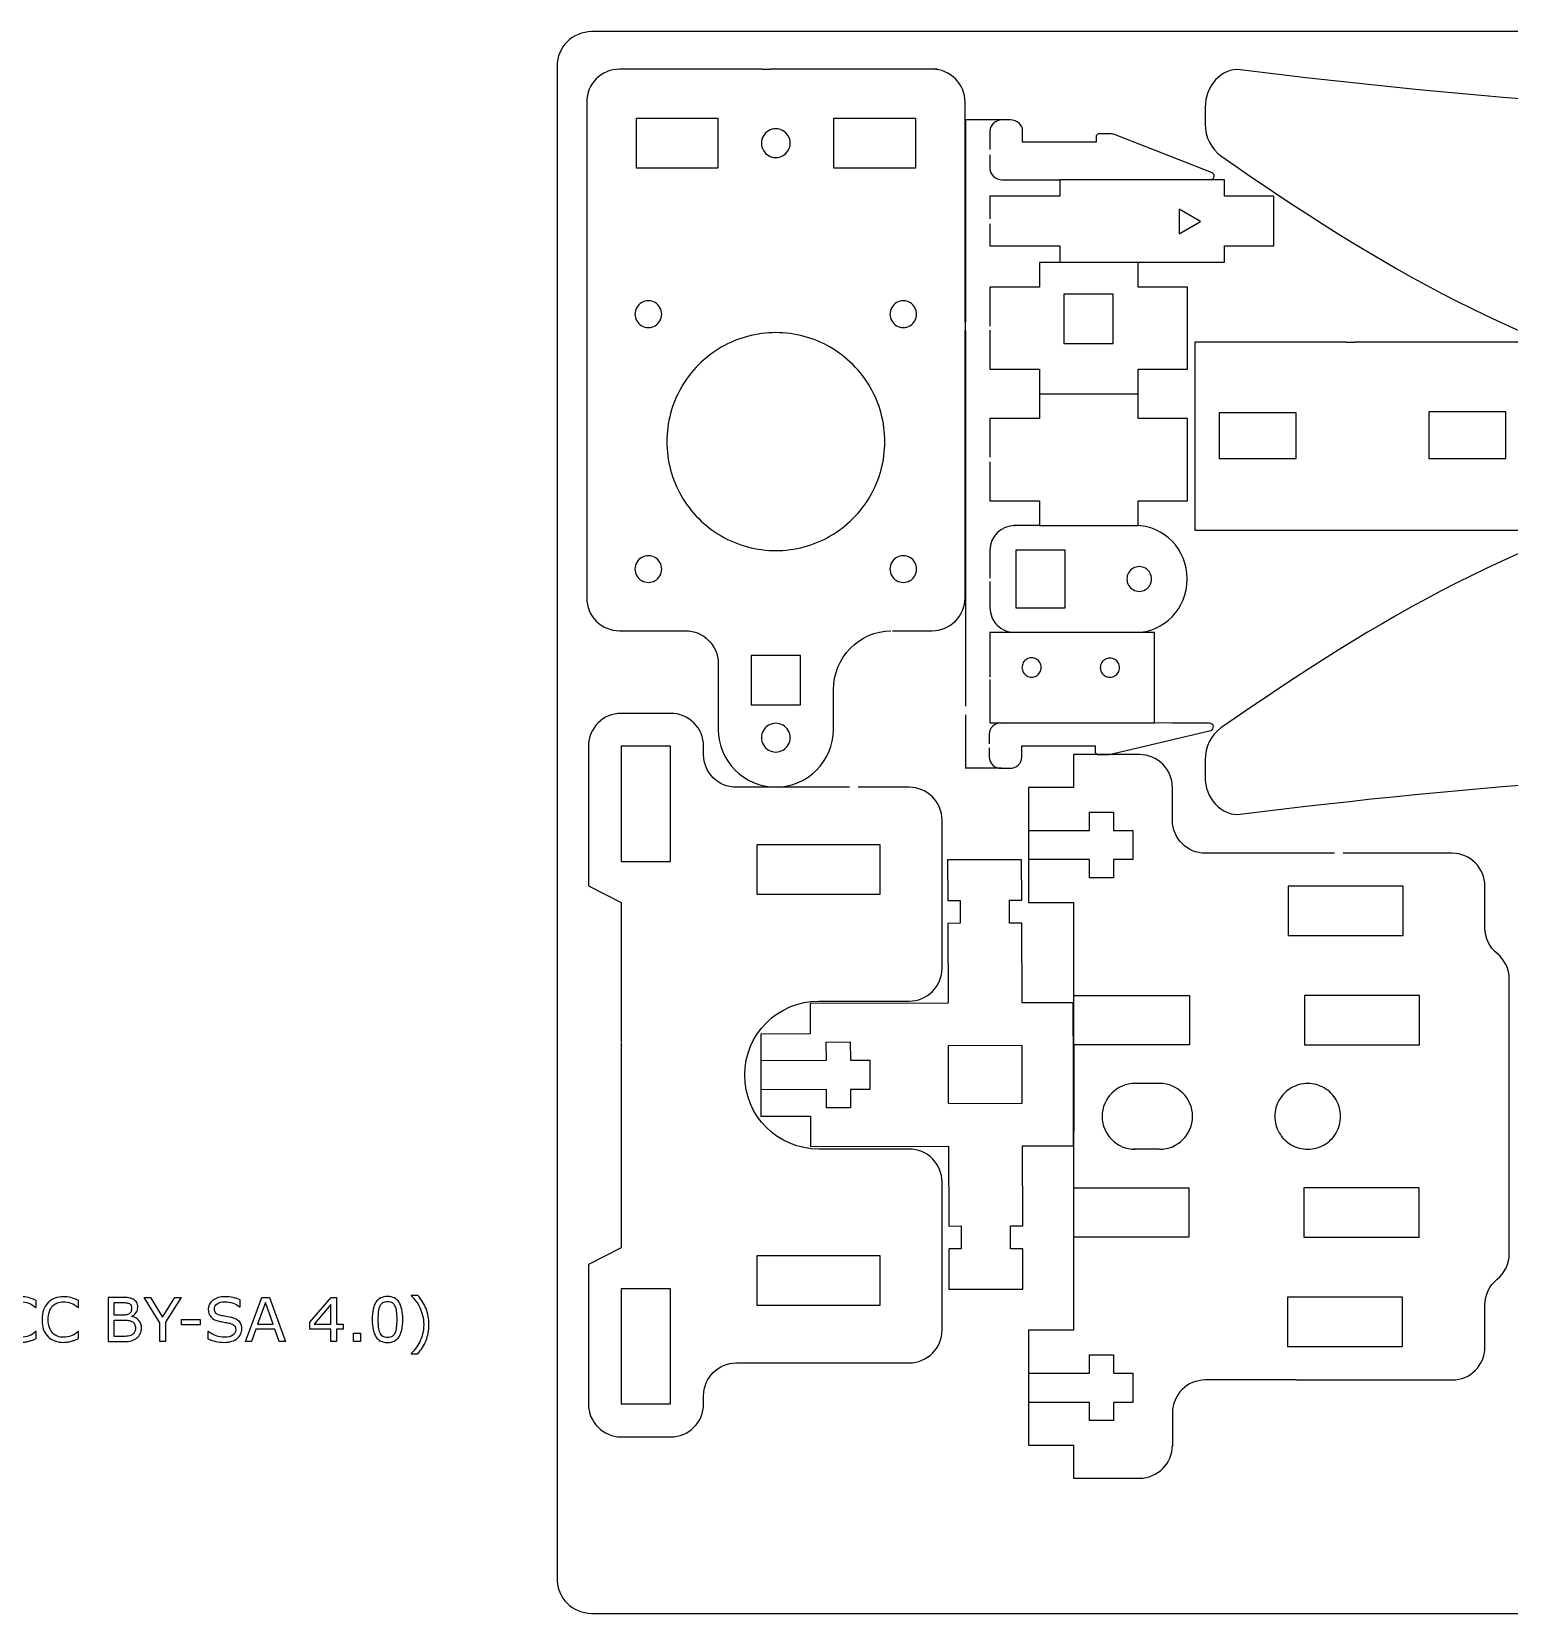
# Model space of a CAD drawing. Extents: x -458 to 425, y -81 to 360.
# Drawn here: x -163.6 to 16.9, y -80.6 to 112.8 of the extents above; entities that cross this region are included whole.
import ezdxf

# ---------------------------------------------------------------- set-up
doc = ezdxf.new("R2010")
doc.units = 0
doc.header["$MEASUREMENT"] = 0

# ---------------------------------------------------------------- blocks, each defined once
blk = doc.blocks.new('AI9-BLK1')
at = {"color": 7}
for points in [[(109.41, -5.48), (107.51, -8.51), (107.51, -10.87), (106.8, -10.87), (106.8, -8.58), (104.89, -5.48), (105.68, -5.48), (107.16, -7.89), (108.64, -5.48)], [(122.16, -10.87), (121.4, -10.87), (120.88, -9.37), (118.55, -9.37), (118.03, -10.87), (117.3, -10.87), (119.26, -5.48), (120.21, -5.48)], [(129.22, -9.35), (128.42, -9.35), (128.42, -10.87), (127.73, -10.87), (127.73, -9.35), (125.15, -9.35), (125.15, -8.52), (127.75, -5.48), (128.42, -5.48), (128.42, -8.76), (129.22, -8.76)], [(120.65, -8.75), (119.71, -6.11), (118.77, -8.75)], [(127.73, -8.76), (127.73, -6.36), (125.66, -8.76)], [(111.73, -8.84), (109.47, -8.84), (109.47, -8.19), (111.73, -8.19)], [(131.35, -10.87), (130.49, -10.87), (130.49, -9.83), (131.35, -9.83)]]:
    blk.add_lwpolyline(points, close=True, dxfattribs=at)
for points, knots in [([(91.72, -10.48), (91.59, -10.54), (91.47, -10.59), (91.36, -10.65), (91.25, -10.7), (91.11, -10.75), (90.94, -10.8), (90.79, -10.85), (90.63, -10.89), (90.46, -10.92), (90.29, -10.95), (90.1, -10.97), (89.89, -10.97), (89.5, -10.97), (89.15, -10.91), (88.83, -10.8), (88.51, -10.7), (88.23, -10.52), (87.99, -10.29), (87.76, -10.06), (87.58, -9.77), (87.45, -9.42), (87.32, -9.06), (87.26, -8.65), (87.26, -8.19), (87.26, -7.74), (87.32, -7.35), (87.44, -7), (87.57, -6.65), (87.75, -6.35), (87.99, -6.11), (88.22, -5.88), (88.49, -5.7), (88.82, -5.58), (89.14, -5.45), (89.5, -5.39), (89.9, -5.39), (90.18, -5.39), (90.47, -5.43), (90.76, -5.5), (91.05, -5.57), (91.37, -5.69), (91.72, -5.86), (91.72, -5.86), (91.72, -6.71), (91.72, -6.71), (91.72, -6.71), (91.67, -6.71), (91.67, -6.71), (91.37, -6.47), (91.08, -6.29), (90.79, -6.18), (90.49, -6.06), (90.18, -6.01), (89.85, -6.01), (89.58, -6.01), (89.33, -6.05), (89.12, -6.14), (88.9, -6.23), (88.7, -6.36), (88.53, -6.55), (88.37, -6.73), (88.24, -6.96), (88.14, -7.23), (88.05, -7.51), (88.01, -7.83), (88.01, -8.19), (88.01, -8.57), (88.06, -8.89), (88.16, -9.16), (88.26, -9.44), (88.39, -9.66), (88.55, -9.83), (88.72, -10.01), (88.92, -10.14), (89.15, -10.22), (89.37, -10.31), (89.61, -10.35), (89.86, -10.35), (90.2, -10.35), (90.52, -10.29), (90.83, -10.18), (91.13, -10.06), (91.41, -9.88), (91.67, -9.65), (91.67, -9.65), (91.72, -9.65), (91.72, -9.65), (91.72, -9.65), (91.72, -10.48), (91.72, -10.48)], [0, 0, 0, 0, 1, 1, 1, 2, 2, 2, 3, 3, 3, 4, 4, 4, 5, 5, 5, 6, 6, 6, 7, 7, 7, 8, 8, 8, 9, 9, 9, 10, 10, 10, 11, 11, 11, 12, 12, 12, 13, 13, 13, 14, 14, 14, 15, 15, 15, 16, 16, 16, 17, 17, 17, 18, 18, 18, 19, 19, 19, 20, 20, 20, 21, 21, 21, 22, 22, 22, 23, 23, 23, 24, 24, 24, 25, 25, 25, 26, 26, 26, 27, 27, 27, 28, 28, 28, 29, 29, 29, 30, 30, 30, 30]), ([(96.89, -10.48), (96.76, -10.54), (96.64, -10.59), (96.53, -10.65), (96.43, -10.7), (96.29, -10.75), (96.11, -10.8), (95.97, -10.85), (95.81, -10.89), (95.63, -10.92), (95.46, -10.95), (95.27, -10.97), (95.06, -10.97), (94.67, -10.97), (94.32, -10.91), (94, -10.8), (93.68, -10.7), (93.4, -10.52), (93.17, -10.29), (92.94, -10.06), (92.75, -9.77), (92.62, -9.42), (92.49, -9.06), (92.43, -8.65), (92.43, -8.19), (92.43, -7.74), (92.49, -7.35), (92.62, -7), (92.74, -6.65), (92.92, -6.35), (93.16, -6.11), (93.39, -5.88), (93.66, -5.7), (93.99, -5.58), (94.31, -5.45), (94.67, -5.39), (95.07, -5.39), (95.36, -5.39), (95.65, -5.43), (95.93, -5.5), (96.22, -5.57), (96.54, -5.69), (96.89, -5.86), (96.89, -5.86), (96.89, -6.71), (96.89, -6.71), (96.89, -6.71), (96.84, -6.71), (96.84, -6.71), (96.54, -6.47), (96.25, -6.29), (95.96, -6.18), (95.67, -6.06), (95.36, -6.01), (95.02, -6.01), (94.75, -6.01), (94.51, -6.05), (94.29, -6.14), (94.07, -6.23), (93.88, -6.36), (93.71, -6.55), (93.54, -6.73), (93.41, -6.96), (93.32, -7.23), (93.22, -7.51), (93.18, -7.83), (93.18, -8.19), (93.18, -8.57), (93.23, -8.89), (93.33, -9.16), (93.43, -9.44), (93.57, -9.66), (93.73, -9.83), (93.9, -10.01), (94.09, -10.14), (94.32, -10.22), (94.54, -10.31), (94.78, -10.35), (95.03, -10.35), (95.38, -10.35), (95.7, -10.29), (96, -10.18), (96.3, -10.06), (96.58, -9.88), (96.84, -9.65), (96.84, -9.65), (96.89, -9.65), (96.89, -9.65), (96.89, -9.65), (96.89, -10.48), (96.89, -10.48)], [0, 0, 0, 0, 1, 1, 1, 2, 2, 2, 3, 3, 3, 4, 4, 4, 5, 5, 5, 6, 6, 6, 7, 7, 7, 8, 8, 8, 9, 9, 9, 10, 10, 10, 11, 11, 11, 12, 12, 12, 13, 13, 13, 14, 14, 14, 15, 15, 15, 16, 16, 16, 17, 17, 17, 18, 18, 18, 19, 19, 19, 20, 20, 20, 21, 21, 21, 22, 22, 22, 23, 23, 23, 24, 24, 24, 25, 25, 25, 26, 26, 26, 27, 27, 27, 28, 28, 28, 29, 29, 29, 30, 30, 30, 30]), ([(104.58, -9.21), (104.58, -9.48), (104.53, -9.72), (104.43, -9.92), (104.33, -10.13), (104.19, -10.3), (104.02, -10.43), (103.82, -10.59), (103.6, -10.7), (103.35, -10.77), (103.11, -10.84), (102.8, -10.87), (102.43, -10.87), (102.43, -10.87), (100.52, -10.87), (100.52, -10.87), (100.52, -10.87), (100.52, -5.48), (100.52, -5.48), (100.52, -5.48), (102.11, -5.48), (102.11, -5.48), (102.5, -5.48), (102.8, -5.49), (102.99, -5.52), (103.19, -5.55), (103.38, -5.61), (103.56, -5.7), (103.75, -5.81), (103.9, -5.94), (103.99, -6.1), (104.08, -6.27), (104.12, -6.46), (104.12, -6.69), (104.12, -6.95), (104.05, -7.16), (103.92, -7.34), (103.79, -7.52), (103.62, -7.67), (103.4, -7.78), (103.4, -7.78), (103.4, -7.81), (103.4, -7.81), (103.77, -7.88), (104.06, -8.04), (104.27, -8.29), (104.48, -8.53), (104.58, -8.84), (104.58, -9.21)], [0, 0, 0, 0, 1, 1, 1, 2, 2, 2, 3, 3, 3, 4, 4, 4, 5, 5, 5, 6, 6, 6, 7, 7, 7, 8, 8, 8, 9, 9, 9, 10, 10, 10, 11, 11, 11, 12, 12, 12, 13, 13, 13, 14, 14, 14, 15, 15, 15, 16, 16, 16, 16]), ([(116.84, -9.34), (116.84, -9.54), (116.79, -9.75), (116.69, -9.96), (116.6, -10.16), (116.46, -10.34), (116.28, -10.48), (116.09, -10.63), (115.87, -10.75), (115.61, -10.84), (115.35, -10.93), (115.05, -10.97), (114.68, -10.97), (114.3, -10.97), (113.95, -10.93), (113.64, -10.86), (113.33, -10.79), (113.01, -10.68), (112.69, -10.54), (112.69, -10.54), (112.69, -9.65), (112.69, -9.65), (112.69, -9.65), (112.74, -9.65), (112.74, -9.65), (113.02, -9.87), (113.33, -10.05), (113.69, -10.17), (114.04, -10.29), (114.38, -10.35), (114.69, -10.35), (115.13, -10.35), (115.47, -10.27), (115.72, -10.1), (115.97, -9.94), (116.09, -9.71), (116.09, -9.44), (116.09, -9.2), (116.03, -9.02), (115.91, -8.91), (115.8, -8.8), (115.62, -8.71), (115.38, -8.64), (115.2, -8.6), (115.01, -8.56), (114.8, -8.53), (114.59, -8.49), (114.36, -8.45), (114.13, -8.41), (113.65, -8.3), (113.3, -8.13), (113.07, -7.89), (112.84, -7.64), (112.73, -7.32), (112.73, -6.93), (112.73, -6.48), (112.92, -6.11), (113.3, -5.82), (113.68, -5.53), (114.16, -5.39), (114.74, -5.39), (115.12, -5.39), (115.47, -5.43), (115.78, -5.5), (116.1, -5.57), (116.38, -5.66), (116.62, -5.77), (116.62, -5.77), (116.62, -6.61), (116.62, -6.61), (116.62, -6.61), (116.57, -6.61), (116.57, -6.61), (116.36, -6.44), (116.1, -6.3), (115.76, -6.18), (115.43, -6.07), (115.09, -6.01), (114.74, -6.01), (114.36, -6.01), (114.06, -6.09), (113.82, -6.25), (113.59, -6.41), (113.48, -6.61), (113.48, -6.86), (113.48, -7.09), (113.53, -7.26), (113.65, -7.39), (113.77, -7.52), (113.97, -7.62), (114.26, -7.68), (114.41, -7.72), (114.63, -7.76), (114.92, -7.81), (115.2, -7.85), (115.44, -7.9), (115.64, -7.95), (116.03, -8.06), (116.33, -8.22), (116.54, -8.43), (116.74, -8.65), (116.84, -8.95), (116.84, -9.34)], [0, 0, 0, 0, 1, 1, 1, 2, 2, 2, 3, 3, 3, 4, 4, 4, 5, 5, 5, 6, 6, 6, 7, 7, 7, 8, 8, 8, 9, 9, 9, 10, 10, 10, 11, 11, 11, 12, 12, 12, 13, 13, 13, 14, 14, 14, 15, 15, 15, 16, 16, 16, 17, 17, 17, 18, 18, 18, 19, 19, 19, 20, 20, 20, 21, 21, 21, 22, 22, 22, 23, 23, 23, 24, 24, 24, 25, 25, 25, 26, 26, 26, 27, 27, 27, 28, 28, 28, 29, 29, 29, 30, 30, 30, 31, 31, 31, 32, 32, 32, 33, 33, 33, 34, 34, 34, 34]), ([(136.5, -8.17), (136.5, -9.14), (136.35, -9.85), (136.04, -10.3), (135.74, -10.75), (135.27, -10.98), (134.63, -10.98), (133.99, -10.98), (133.52, -10.75), (133.22, -10.29), (132.92, -9.83), (132.77, -9.13), (132.77, -8.18), (132.77, -7.22), (132.92, -6.51), (133.22, -6.05), (133.52, -5.6), (133.99, -5.37), (134.63, -5.37), (135.28, -5.37), (135.75, -5.6), (136.05, -6.07), (136.35, -6.53), (136.5, -7.23), (136.5, -8.17)], [0, 0, 0, 0, 1, 1, 1, 2, 2, 2, 3, 3, 3, 4, 4, 4, 5, 5, 5, 6, 6, 6, 7, 7, 7, 8, 8, 8, 8]), ([(139.7, -8.8), (139.7, -9.52), (139.58, -10.18), (139.34, -10.76), (139.1, -11.33), (138.77, -11.87), (138.34, -12.36), (138.34, -12.36), (137.51, -12.36), (137.51, -12.36), (137.51, -12.36), (137.51, -12.32), (137.51, -12.32), (137.7, -12.16), (137.89, -11.95), (138.07, -11.71), (138.26, -11.47), (138.43, -11.2), (138.57, -10.91), (138.72, -10.6), (138.84, -10.27), (138.92, -9.93), (139.01, -9.59), (139.06, -9.21), (139.06, -8.8), (139.06, -8.4), (139.01, -8.03), (138.92, -7.67), (138.83, -7.31), (138.72, -6.98), (138.57, -6.69), (138.42, -6.38), (138.25, -6.11), (138.07, -5.88), (137.9, -5.65), (137.71, -5.45), (137.51, -5.27), (137.51, -5.27), (137.51, -5.24), (137.51, -5.24), (137.51, -5.24), (138.34, -5.24), (138.34, -5.24), (138.77, -5.73), (139.1, -6.26), (139.34, -6.84), (139.58, -7.42), (139.7, -8.07), (139.7, -8.8)], [0, 0, 0, 0, 1, 1, 1, 2, 2, 2, 3, 3, 3, 4, 4, 4, 5, 5, 5, 6, 6, 6, 7, 7, 7, 8, 8, 8, 9, 9, 9, 10, 10, 10, 11, 11, 11, 12, 12, 12, 13, 13, 13, 14, 14, 14, 15, 15, 15, 16, 16, 16, 16]), ([(103.37, -6.79), (103.37, -6.66), (103.35, -6.55), (103.31, -6.46), (103.26, -6.37), (103.19, -6.3), (103.1, -6.24), (102.98, -6.18), (102.84, -6.14), (102.68, -6.12), (102.52, -6.1), (102.32, -6.1), (102.08, -6.1), (102.08, -6.1), (101.23, -6.1), (101.23, -6.1), (101.23, -6.1), (101.23, -7.65), (101.23, -7.65), (101.23, -7.65), (102.16, -7.65), (102.16, -7.65), (102.38, -7.65), (102.56, -7.64), (102.69, -7.62), (102.82, -7.59), (102.95, -7.55), (103.06, -7.47), (103.17, -7.4), (103.25, -7.31), (103.3, -7.19), (103.35, -7.08), (103.37, -6.94), (103.37, -6.79)], [0, 0, 0, 0, 1, 1, 1, 2, 2, 2, 3, 3, 3, 4, 4, 4, 5, 5, 5, 6, 6, 6, 7, 7, 7, 8, 8, 8, 9, 9, 9, 10, 10, 10, 11, 11, 11, 11]), ([(135.54, -9.82), (135.63, -9.62), (135.68, -9.39), (135.71, -9.13), (135.74, -8.86), (135.76, -8.54), (135.76, -8.17), (135.76, -7.8), (135.74, -7.48), (135.71, -7.21), (135.68, -6.94), (135.63, -6.71), (135.54, -6.53), (135.45, -6.34), (135.34, -6.2), (135.19, -6.11), (135.05, -6.01), (134.86, -5.96), (134.63, -5.96), (134.41, -5.96), (134.22, -6.01), (134.07, -6.11), (133.93, -6.2), (133.81, -6.34), (133.72, -6.53), (133.64, -6.71), (133.58, -6.94), (133.55, -7.23), (133.52, -7.52), (133.51, -7.84), (133.51, -8.18), (133.51, -8.56), (133.52, -8.87), (133.55, -9.12), (133.58, -9.38), (133.63, -9.6), (133.72, -9.81), (133.8, -9.99), (133.91, -10.14), (134.06, -10.24), (134.2, -10.34), (134.39, -10.38), (134.63, -10.38), (134.86, -10.38), (135.05, -10.34), (135.2, -10.24), (135.35, -10.15), (135.46, -10.01), (135.54, -9.82)], [0, 0, 0, 0, 1, 1, 1, 2, 2, 2, 3, 3, 3, 4, 4, 4, 5, 5, 5, 6, 6, 6, 7, 7, 7, 8, 8, 8, 9, 9, 9, 10, 10, 10, 11, 11, 11, 12, 12, 12, 13, 13, 13, 14, 14, 14, 15, 15, 15, 16, 16, 16, 16]), ([(103.83, -9.24), (103.83, -9.02), (103.8, -8.85), (103.74, -8.73), (103.67, -8.6), (103.55, -8.49), (103.38, -8.4), (103.27, -8.34), (103.12, -8.3), (102.96, -8.28), (102.79, -8.27), (102.59, -8.26), (102.36, -8.26), (102.36, -8.26), (101.23, -8.26), (101.23, -8.26), (101.23, -8.26), (101.23, -10.25), (101.23, -10.25), (101.23, -10.25), (102.18, -10.25), (102.18, -10.25), (102.49, -10.25), (102.75, -10.24), (102.95, -10.2), (103.15, -10.17), (103.31, -10.11), (103.44, -10.03), (103.58, -9.93), (103.68, -9.83), (103.74, -9.71), (103.8, -9.59), (103.83, -9.43), (103.83, -9.24)], [0, 0, 0, 0, 1, 1, 1, 2, 2, 2, 3, 3, 3, 4, 4, 4, 5, 5, 5, 6, 6, 6, 7, 7, 7, 8, 8, 8, 9, 9, 9, 10, 10, 10, 11, 11, 11, 11])]:
    blk.add_open_spline(points, degree=3, knots=knots, dxfattribs=at)

msp = doc.modelspace()

# ---------------------------------------------------------------- linework, layer by layer
at = {"color": 5}
for p, q in [((179.59, 112.77), (-95.22, 112.77)), ((-99.45, 108.54), (-99.45, -76.32)), ((-95.22, -80.55), (179.59, -80.55))]:
    msp.add_line(p, q, dxfattribs=at)
at = {"color": 7}
for p, q in [((-74.41, 108.18), (-91.81, 108.18)), ((-74.41, 108.18), (-73.35, 108.18)), ((-53.62, 108.18), (-73.35, 108.18)), ((-53.01, 108.17), (-57.52, 108.17)), ((-95.83, 104.16), (-95.83, 72.91)), ((-49.6, 77.32), (-49.6, 104.37)), ((-20.25, 103.53), (-20.25, 101.49)), ((-49.56, 102.01), (-49.56, 77.32)), ((-45.06, 101.99), (-49.56, 101.99)), ((-44.06, 101.99), (-45.06, 101.99)), ((-42.56, 99.24), (-42.56, 100.61)), ((-33.59, 99.25), (-42.56, 99.24)), ((-33.34, 100.27), (-33.59, 100.04)), ((-33.59, 100.04), (-33.59, 99.25)), ((-31.87, 100.27), (-33.34, 100.27)), ((-19.47, 95.57), (-31.33, 100.18)), ((-17.91, 94.65), (-38.01, 94.65)), ((-38.01, 94.65), (-38.01, 92.64)), ((-17.91, 92.64), (-17.91, 94.65)), ((-38.01, 92.64), (-46.55, 92.64)), ((-11.88, 92.64), (-17.91, 92.64)), ((-11.88, 86.61), (-11.88, 92.64)), ((-46.55, 86.61), (-38.01, 86.61)), ((-38.01, 86.61), (-38.01, 84.6)), ((-17.91, 84.6), (-17.91, 86.61)), ((-17.91, 86.61), (-11.88, 86.61)), ((-40.52, 84.56), (-40.52, 81.55)), ((-38.01, 84.6), (-17.91, 84.6)), ((-28.46, 81.55), (-28.46, 84.56)), ((-40.52, 81.55), (-46.55, 81.55)), ((-22.43, 81.55), (-28.46, 81.55)), ((-22.43, 71.5), (-22.43, 81.55)), ((-49.6, 77.32), (-49.6, 76.26)), ((-49.6, 43.57), (-49.6, 76.26)), ((-49.56, 76.26), (-49.56, 30.34)), ((-3.03, 74.83), (-21.53, 74.83)), ((-21.53, 74.83), (-21.53, 51.83)), ((-3.03, 74.83), (-1.97, 74.83)), ((19.47, 74.83), (-1.97, 74.83)), ((-95.83, 72.91), (-95.83, 71.85)), ((-95.83, 71.85), (-95.83, 43.57)), ((-46.55, 71.5), (-40.52, 71.5)), ((-40.52, 71.5), (-40.52, 68.48)), ((-28.46, 68.48), (-28.46, 71.5)), ((-28.46, 71.5), (-22.43, 71.5)), ((-28.46, 68.48), (-40.52, 68.48)), ((-40.52, 68.48), (-40.52, 65.47)), ((-28.46, 65.47), (-28.46, 68.48)), ((-40.52, 65.47), (-46.55, 65.47)), ((-22.43, 65.47), (-28.46, 65.47)), ((-22.43, 55.42), (-22.43, 65.47)), ((-46.55, 55.42), (-40.52, 55.42)), ((-40.52, 55.42), (-40.52, 52.4)), ((-28.46, 52.4), (-28.46, 55.42)), ((-28.46, 55.42), (-22.43, 55.42)), ((-40.52, 52.4), (-28.46, 52.4)), ((-21.53, 51.83), (-3.85, 51.83)), ((-3.85, 51.83), (-2.79, 51.83)), ((-2.79, 51.83), (19.47, 51.83)), ((-91.81, 39.55), (-83.77, 39.55)), ((-58.47, 39.55), (-53.62, 39.55)), ((-79.75, 35.53), (-79.75, 27.48)), ((-65.68, 27.48), (-65.68, 32.34)), ((-85.57, 29.45), (-91.6, 29.45)), ((-49.56, 29.28), (-49.56, 22.75)), ((-31.44, 24.53), (-19.57, 27.37)), ((-95.62, 25.66), (-95.62, 8.38)), ((-81.55, 24.43), (-81.55, 25.43)), ((-42.66, 24.1), (-42.66, 25.47)), ((-42.66, 25.47), (-33.69, 25.47)), ((-33.69, 25.47), (-33.69, 24.67)), ((-28.28, 24.41), (-36.33, 24.41)), ((-36.33, 24.41), (-36.33, 20.39)), ((-33.69, 24.67), (-33.44, 24.44)), ((-33.44, 24.44), (-31.98, 24.44)), ((-20.27, 23.74), (-20.27, 21.7)), ((-45.16, 22.73), (-49.57, 22.73)), ((-45.16, 22.73), (-44.16, 22.73)), ((-45.16, 22.73), (-44.16, 22.73)), ((-63.7, 20.41), (-77.53, 20.41)), ((-56.42, 20.41), (-62.65, 20.41)), ((-36.33, 20.39), (-41.85, 20.39)), ((-41.85, 20.39), (-41.85, 15.14)), ((-24.26, 16.37), (-24.26, 20.39)), ((-52.41, -1.7), (-52.41, 16.39)), ((-34.38, 15.14), (-34.38, 17.37)), ((-34.38, 17.37), (-31.44, 17.37)), ((-31.44, 17.37), (-31.44, 15.14)), ((-41.85, 15.14), (-41.85, 11.57)), ((-41.85, 15.14), (-34.38, 15.14)), ((-31.44, 15.14), (-29.08, 15.14)), ((-29.08, 15.14), (-29.08, 11.57)), ((-4.47, 12.35), (-20.24, 12.35)), ((9.91, 12.35), (-3.41, 12.35)), ((-42.69, 11.56), (-51.73, 11.54)), ((-51.73, 11.54), (-51.72, 6.59)), ((-42.67, 6.62), (-42.69, 11.56)), ((-34.38, 11.57), (-41.85, 11.57)), ((-41.85, 11.57), (-41.85, 6.32)), ((-34.38, 9.34), (-34.38, 11.57)), ((-29.08, 11.57), (-31.44, 11.57)), ((-31.44, 11.57), (-31.44, 9.34)), ((-95.62, 8.38), (-91.6, 6.34)), ((-31.44, 9.34), (-34.38, 9.34)), ((13.93, 3.22), (13.93, 8.33)), ((-91.6, 6.34), (-91.6, -10.71)), ((-51.72, 6.59), (-50.21, 6.59)), ((-50.21, 6.59), (-50.2, 3.79)), ((-44.18, 6.61), (-42.67, 6.62)), ((-44.17, 3.81), (-44.18, 6.61)), ((-41.85, 6.32), (-36.33, 6.32)), ((-36.33, 6.32), (-36.33, -4.99)), ((-50.2, 3.79), (-51.71, 3.78)), ((-51.71, 3.78), (-51.68, -5.97)), ((-42.66, 3.81), (-44.17, 3.81)), ((-42.63, -5.94), (-42.66, 3.81)), ((16.9, -36.59), (16.9, -3.02)), ((-67.48, -5.72), (-56.42, -5.72)), ((-36.33, -4.99), (-36.33, -11.08)), ((-36.33, -4.99), (-36.32, -5.05)), ((-36.32, -5.05), (-22.19, -5.05)), ((-22.19, -5.05), (-22.19, -11.08)), ((-51.68, -5.97), (-68.54, -6.02)), ((-68.54, -6.02), (-68.53, -9.74)), ((-36.38, -5.92), (-42.63, -5.94)), ((-36.35, -14.08), (-36.38, -5.92)), ((-91.6, -10.76), (-91.6, -12.7)), ((-68.53, -9.74), (-74.56, -9.76)), ((-74.56, -9.76), (-74.55, -12.99)), ((-66.55, -10.72), (-63.62, -10.71)), ((-66.54, -12.95), (-66.55, -10.72)), ((-63.62, -10.71), (-63.61, -12.94)), ((-22.19, -11.08), (-36.32, -11.08)), ((-36.32, -11.08), (-36.32, -14.08)), ((-91.6, -12.7), (-91.6, -13.76)), ((-74.55, -12.99), (-66.54, -12.95)), ((-74.55, -12.99), (-74.55, -16.57)), ((-63.61, -12.94), (-61.25, -12.94)), ((-61.25, -12.94), (-61.23, -16.51)), ((-91.6, -13.76), (-91.6, -35.87)), ((-36.35, -15.13), (-36.35, -14.08)), ((-36.33, -23.4), (-36.35, -15.13)), ((-36.32, -15.13), (-36.33, -28.15)), ((-36.32, -14.08), (-36.32, -15.13)), ((-66.53, -16.52), (-74.54, -16.57)), ((-74.54, -16.57), (-74.53, -19.8)), ((-66.53, -18.76), (-66.53, -16.52)), ((-61.23, -16.51), (-63.6, -16.52)), ((-63.6, -16.52), (-63.59, -18.75)), ((-63.59, -18.75), (-66.53, -18.76)), ((-74.53, -19.8), (-68.5, -19.79)), ((-68.5, -19.79), (-68.48, -23.51)), ((-68.48, -23.51), (-51.62, -23.45)), ((-56.42, -23.81), (-67.48, -23.81)), ((-51.62, -23.45), (-51.59, -33.21)), ((-42.58, -23.42), (-36.33, -23.4)), ((-42.55, -33.18), (-42.58, -23.42)), ((-52.41, -45.92), (-52.41, -27.83)), ((-36.33, -28.15), (-36.33, -28.55)), ((-36.33, -28.55), (-36.33, -34.58)), ((-36.33, -28.55), (-22.25, -28.55)), ((-22.25, -28.55), (-22.25, -34.58)), ((-51.59, -33.21), (-50.08, -33.2)), ((-50.08, -33.2), (-50.07, -36.01)), ((-44.05, -35.99), (-44.05, -33.18)), ((-44.05, -33.18), (-42.55, -33.18)), ((-36.05, -34.58), (-36.33, -34.58)), ((-36.33, -34.58), (-36.33, -34.82)), ((-22.25, -34.58), (-36.05, -34.58)), ((-91.6, -35.87), (-95.62, -37.91)), ((-50.07, -36.01), (-51.58, -36.01)), ((-51.58, -36.01), (-51.57, -40.94)), ((-42.54, -35.99), (-44.05, -35.99)), ((-42.52, -40.91), (-42.54, -35.99)), ((-36.33, -34.82), (-36.33, -35.09)), ((-36.33, -35.09), (-36.33, -45.94)), ((-95.62, -37.91), (-95.62, -54.96)), ((13.93, -47.95), (13.93, -42.84)), ((13.93, -48.01), (13.93, -43.99)), ((-36.33, -45.94), (-41.85, -45.94)), ((-41.85, -45.94), (-41.85, -51.19)), ((-77.53, -49.94), (-56.42, -49.94)), ((-34.38, -51.19), (-34.38, -48.96)), ((-34.38, -48.96), (-31.44, -48.96)), ((-31.44, -48.96), (-31.44, -51.19)), ((-41.85, -51.19), (-41.85, -54.76)), ((-41.85, -51.19), (-34.38, -51.19)), ((-31.44, -51.19), (-29.08, -51.19)), ((-29.08, -51.19), (-29.08, -54.76)), ((-9.14, -52.03), (-20.24, -52.03)), ((-9.14, -52.03), (-8.08, -52.03)), ((-8.08, -52.03), (9.91, -52.03)), ((-81.55, -54.96), (-81.55, -53.96)), ((-34.38, -54.76), (-41.85, -54.76)), ((-41.85, -54.76), (-41.85, -60.01)), ((-34.38, -57), (-34.38, -54.76)), ((-29.08, -54.76), (-31.44, -54.76)), ((-31.44, -54.76), (-31.44, -57)), ((-24.26, -56.04), (-24.26, -60.15)), ((-31.44, -57), (-34.38, -57)), ((-91.6, -58.98), (-85.57, -58.98)), ((-41.85, -60.01), (-36.33, -60.01)), ((-36.33, -60.01), (-36.33, -64.03)), ((-36.33, -64.03), (-28.28, -64.03))]:
    msp.add_line(p, q, dxfattribs=at)
at = {"color": 1}
for p, q in [((-89.8, 102.16), (-89.8, 96.13)), ((-79.75, 102.16), (-89.8, 102.16)), ((-79.75, 96.13), (-79.75, 102.16)), ((-65.68, 102.16), (-65.68, 96.13)), ((-55.63, 102.16), (-65.68, 102.16)), ((-55.63, 96.13), (-55.63, 102.16)), ((-89.8, 96.13), (-79.75, 96.13)), ((-65.68, 96.13), (-55.63, 96.13)), ((-20.82, 89.57), (-23.43, 91.08)), ((-23.43, 91.08), (-23.43, 88.06)), ((-23.43, 88.06), (-20.82, 89.57)), ((-31.48, 80.69), (-37.51, 80.69)), ((-37.51, 80.69), (-37.51, 74.66)), ((-31.48, 74.66), (-31.48, 80.69)), ((-37.51, 74.66), (-31.48, 74.66)), ((-9.13, 66.17), (-18.53, 66.17)), ((-18.53, 66.17), (-18.53, 60.59)), ((-9.13, 60.59), (-9.13, 66.17)), ((16.47, 66.31), (7.07, 66.31)), ((7.07, 66.31), (7.07, 60.61)), ((16.47, 60.61), (16.47, 66.31)), ((-18.53, 60.59), (-9.13, 60.59)), ((7.07, 60.61), (16.47, 60.61)), ((-43.39, 49.39), (-43.39, 42.35)), ((-37.36, 49.39), (-43.39, 49.39)), ((-37.36, 42.35), (-37.36, 49.39)), ((-43.39, 42.35), (-37.36, 42.35)), ((-26.45, 39.34), (-46.55, 39.34)), ((-26.45, 28.29), (-26.45, 39.34)), ((-75.73, 36.53), (-75.73, 30.5)), ((-69.7, 36.53), (-75.73, 36.53)), ((-69.7, 30.5), (-69.7, 36.53)), ((-75.73, 30.5), (-69.7, 30.5)), ((-46.55, 28.29), (-26.45, 28.29)), ((-85.57, 25.43), (-91.6, 25.43)), ((-91.6, 25.43), (-91.6, 11.36)), ((-85.57, 11.36), (-85.57, 25.43)), ((-59.95, 13.37), (-75.02, 13.37)), ((-75.02, 13.37), (-75.02, 7.34)), ((-59.95, 7.34), (-59.95, 13.37)), ((-91.6, 11.36), (-85.57, 11.36)), ((3.94, 8.32), (-10.13, 8.32)), ((-10.13, 8.32), (-10.13, 2.29)), ((3.94, 2.29), (3.94, 8.32)), ((-75.02, 7.34), (-59.95, 7.34)), ((-10.13, 2.29), (3.94, 2.29)), ((5.95, -5.05), (-8.12, -5.05)), ((-8.12, -5.05), (-8.12, -11.08)), ((5.95, -11.08), (5.95, -5.05)), ((-42.62, -11.16), (-51.66, -11.19)), ((-51.66, -11.19), (-51.64, -18.23)), ((-42.6, -18.2), (-42.62, -11.16)), ((-8.12, -11.08), (5.95, -11.08)), ((-25.77, -15.79), (-28.92, -15.79)), ((-51.64, -18.23), (-42.6, -18.2)), ((-25.82, -23.83), (-29.11, -23.83)), ((5.88, -28.55), (-8.19, -28.55)), ((-8.19, -28.55), (-8.19, -34.58)), ((5.88, -34.58), (5.88, -28.55)), ((-8.19, -34.58), (5.88, -34.58)), ((-59.95, -36.87), (-75.02, -36.87)), ((-75.02, -36.87), (-75.02, -42.9)), ((-59.95, -42.9), (-59.95, -36.87)), ((-85.57, -40.89), (-91.6, -40.89)), ((-91.6, -40.89), (-91.6, -54.96)), ((-85.57, -54.96), (-85.57, -40.89)), ((3.87, -41.92), (-10.2, -41.92)), ((-10.2, -41.92), (-10.2, -47.95)), ((3.87, -47.95), (3.87, -41.92)), ((-75.02, -42.9), (-59.95, -42.9)), ((-10.2, -47.95), (3.87, -47.95)), ((-91.6, -54.96), (-85.57, -54.96))]:
    msp.add_line(p, q, dxfattribs=at)
at = {"color": 5}
for points in [[(-95.22, 112.77), (-97.56, 112.77), (-99.45, 110.87), (-99.45, 108.54)], [(-99.45, -76.32), (-99.45, -78.66), (-97.56, -80.55), (-95.22, -80.55)]]:
    msp.add_open_spline(points, degree=3, dxfattribs=at)
at = {"color": 7}
for points in [[(-91.81, 108.18), (-94.03, 108.18), (-95.83, 106.38), (-95.83, 104.16)], [(-49.6, 104.16), (-49.6, 106.38), (-51.4, 108.18), (-53.62, 108.18)], [(-18.99, 106.87), (-19.79, 106.01), (-20.25, 104.79), (-20.25, 103.53)], [(-15.98, 108.11), (-17.09, 108.25), (-18.18, 107.74), (-18.99, 106.87)], [(69.53, 102.1), (41.07, 102.5), (12.59, 104.51), (-15.98, 108.11)], [(-46.11, 101.58), (-46.4, 101.32), (-46.55, 100.97), (-46.55, 100.61)], [(-46.55, 100.61), (-46.55, 100.61), (-46.55, 99.5), (-46.55, 98.37)], [(-45.06, 101.99), (-45.45, 101.99), (-45.83, 101.84), (-46.11, 101.58)], [(-42.56, 100.61), (-42.56, 101.37), (-43.23, 101.99), (-44.06, 101.99)], [(-20.25, 101.49), (-20.25, 99.89), (-19.52, 98.41), (-18.33, 97.57)], [(-31.33, 100.18), (-31.51, 100.24), (-31.69, 100.27), (-31.87, 100.27)], [(-46.55, 97.7), (-46.55, 96.79), (-46.55, 96.03), (-46.55, 96.03)], [(-18.33, 97.57), (0.95, 84.12), (19.15, 73.5), (41.32, 68.61)], [(-46.55, 96.03), (-46.55, 95.27), (-45.87, 94.65), (-45.05, 94.65)], [(-19.65, 94.69), (-19.41, 94.69), (-19.2, 94.84), (-19.16, 95.06)], [(-19.16, 95.06), (-19.12, 95.28), (-19.25, 95.49), (-19.47, 95.57)], [(-45.05, 94.65), (-45.05, 94.65), (-38.89, 94.67), (-38.01, 94.67)], [(-46.55, 92.64), (-46.55, 92.64), (-46.55, 91.31), (-46.55, 89.9)], [(-46.55, 89.28), (-46.55, 87.9), (-46.55, 86.61), (-46.55, 86.61)], [(-38.01, 84.56), (-39.02, 84.56), (-40.52, 84.56), (-40.52, 84.56)], [(-46.55, 81.55), (-46.55, 81.55), (-46.55, 79.21), (-46.55, 76.78)], [(-46.55, 76.3), (-46.55, 73.86), (-46.55, 71.5), (-46.55, 71.5)], [(-46.55, 65.47), (-46.55, 65.47), (-46.55, 63.15), (-46.55, 60.74)], [(-46.55, 60.21), (-46.55, 57.78), (-46.55, 55.42), (-46.55, 55.42)], [(41.32, 56.62), (19.13, 51.73), (0.94, 41.11), (-18.34, 27.66)], [(-43.53, 52.4), (-45.2, 52.4), (-46.55, 51.05), (-46.55, 49.39)], [(-40.52, 52.4), (-44.54, 52.4), (-43.53, 52.4), (-43.53, 52.4)], [(-22.47, 45.87), (-22.47, 49.48), (-25.2, 52.4), (-28.81, 52.4)], [(-46.55, 49.39), (-46.55, 49.39), (-46.55, 47.7), (-46.55, 45.98)], [(-46.55, 45.58), (-46.55, 43.93), (-46.55, 42.35), (-46.55, 42.35)], [(-28.81, 39.34), (-25.2, 39.34), (-22.47, 42.26), (-22.47, 45.87)], [(-95.83, 43.57), (-95.83, 41.34), (-94.03, 39.55), (-91.81, 39.55)], [(-50.78, 40.72), (-50.03, 41.48), (-49.6, 42.5), (-49.6, 43.57)], [(-53.62, 39.55), (-52.56, 39.55), (-51.53, 39.97), (-50.78, 40.72)], [(-46.55, 42.35), (-46.55, 41.55), (-46.23, 40.79), (-45.67, 40.22)], [(-83.77, 39.55), (-81.55, 39.55), (-79.75, 37.75), (-79.75, 35.53)], [(-65.68, 32.34), (-65.68, 36.22), (-62.53, 39.53), (-58.65, 39.53)], [(-45.67, 40.22), (-45.1, 39.66), (-44.33, 39.34), (-43.53, 39.34)], [(-91.6, 29.45), (-93.82, 29.45), (-95.62, 27.65), (-95.62, 25.43)], [(-82.73, 28.27), (-83.48, 29.03), (-84.5, 29.45), (-85.57, 29.45)], [(-81.55, 25.43), (-81.55, 26.5), (-81.97, 27.52), (-82.73, 28.27)], [(-79.75, 27.48), (-79.75, 23.6), (-76.6, 20.45), (-72.71, 20.45)], [(-72.71, 20.45), (-68.83, 20.45), (-65.68, 23.6), (-65.68, 27.48)], [(-45.15, 28.29), (-45.98, 28.29), (-46.65, 27.67), (-46.65, 26.91)], [(-19.75, 28.25), (-19.75, 28.25), (-19.81, 28.26), (-26.45, 28.27)], [(-18.34, 27.66), (-19.53, 26.82), (-20.27, 25.34), (-20.27, 23.74)], [(-19.26, 27.88), (-19.31, 28.09), (-19.51, 28.25), (-19.75, 28.25)], [(-19.57, 27.37), (-19.35, 27.45), (-19.22, 27.66), (-19.26, 27.88)], [(-46.65, 26.91), (-46.65, 26.35), (-46.65, 26.35), (-46.65, 25.73)], [(-46.65, 25.24), (-46.65, 24.64), (-46.65, 24.1), (-46.65, 24.1)], [(-77.53, 20.41), (-79.75, 20.41), (-81.55, 22.21), (-81.55, 24.43)], [(-46.65, 24.1), (-46.65, 23.74), (-46.5, 23.39), (-46.22, 23.13)], [(-44.16, 22.73), (-43.34, 22.73), (-42.67, 23.34), (-42.66, 24.1)], [(-31.98, 24.44), (-31.79, 24.44), (-31.61, 24.47), (-31.44, 24.53)], [(-24.26, 20.39), (-24.26, 22.61), (-26.06, 24.41), (-28.28, 24.41)], [(-46.22, 23.13), (-45.94, 22.87), (-45.56, 22.73), (-45.16, 22.73)], [(-20.27, 21.7), (-20.27, 20.43), (-19.81, 19.22), (-19, 18.35)], [(-15.99, 17.12), (12.51, 20.73), (40.99, 22.74), (69.5, 23.13)], [(-52.41, 16.39), (-52.41, 18.61), (-54.21, 20.41), (-56.42, 20.41)], [(-19, 18.35), (-18.19, 17.48), (-17.1, 16.98), (-15.99, 17.12)], [(-20.24, 12.35), (-22.46, 12.35), (-24.26, 14.15), (-24.26, 16.37)], [(13.93, 8.33), (13.93, 10.55), (12.12, 12.35), (9.91, 12.35)], [(15.41, 0.1), (14.47, 0.86), (13.93, 2.01), (13.93, 3.22)], [(16.9, -3.02), (16.9, -1.81), (16.35, -0.66), (15.41, 0.1)], [(-53.58, -4.54), (-52.83, -3.79), (-52.4, -2.77), (-52.41, -1.7)], [(-76.52, -14.76), (-76.52, -9.77), (-72.48, -5.72), (-67.48, -5.72)], [(-56.42, -5.72), (-55.36, -5.72), (-54.34, -5.3), (-53.58, -4.54)], [(-67.48, -23.81), (-72.48, -23.81), (-76.52, -19.76), (-76.52, -14.76)], [(-53.58, -24.99), (-54.34, -24.23), (-55.36, -23.81), (-56.42, -23.81)], [(-52.41, -27.83), (-52.4, -26.76), (-52.83, -25.74), (-53.58, -24.99)], [(15.41, -39.72), (16.35, -38.95), (16.9, -37.81), (16.9, -36.59)], [(13.93, -42.84), (13.93, -41.63), (14.47, -40.48), (15.41, -39.72)], [(-51.57, -40.94), (-49.07, -40.93), (-44.85, -40.91), (-42.52, -40.91)], [(-56.42, -49.94), (-54.21, -49.94), (-52.41, -48.14), (-52.41, -45.92)], [(9.91, -52.03), (12.12, -52.03), (13.93, -50.23), (13.93, -48.01)], [(-81.55, -53.96), (-81.55, -51.74), (-79.75, -49.94), (-77.53, -49.94)], [(-20.24, -52.03), (-22.46, -52.03), (-24.26, -53.83), (-24.26, -56.04)], [(-95.62, -54.96), (-95.62, -57.18), (-93.82, -58.98), (-91.6, -58.98)], [(-82.73, -57.81), (-81.97, -57.05), (-81.55, -56.03), (-81.55, -54.96)], [(-85.57, -58.98), (-84.5, -58.98), (-83.48, -58.56), (-82.73, -57.81)], [(-28.28, -64.03), (-26.06, -64.03), (-24.26, -62.23), (-24.26, -60.01)]]:
    msp.add_open_spline(points, degree=3, dxfattribs=at)
at = {"color": 1}
for points in [[(-73.6, 100.66), (-73.86, 100.51), (-74.09, 100.29), (-74.24, 100.02)], [(-72.72, 100.9), (-73.03, 100.9), (-73.33, 100.82), (-73.6, 100.66)], [(-71.84, 100.66), (-72.11, 100.82), (-72.41, 100.9), (-72.72, 100.9)], [(-71.2, 100.02), (-71.35, 100.29), (-71.57, 100.51), (-71.84, 100.66)], [(-74.24, 100.02), (-74.4, 99.75), (-74.48, 99.45), (-74.48, 99.14)], [(-74.48, 99.14), (-74.48, 98.83), (-74.4, 98.53), (-74.24, 98.26)], [(-70.96, 99.14), (-70.96, 99.45), (-71.04, 99.75), (-71.2, 100.02)], [(-71.2, 98.26), (-71.04, 98.53), (-70.96, 98.83), (-70.96, 99.14)], [(-74.24, 98.26), (-74.09, 97.99), (-73.86, 97.77), (-73.6, 97.62)], [(-73.6, 97.62), (-73.33, 97.46), (-73.03, 97.38), (-72.72, 97.38)], [(-72.72, 97.38), (-72.41, 97.38), (-72.11, 97.46), (-71.84, 97.62)], [(-71.84, 97.62), (-71.57, 97.77), (-71.35, 97.99), (-71.2, 98.26)], [(-89.11, 79.65), (-89.36, 79.51), (-89.57, 79.3), (-89.71, 79.05)], [(-88.3, 79.87), (-88.58, 79.87), (-88.87, 79.79), (-89.11, 79.65)], [(-87.48, 79.65), (-87.73, 79.79), (-88.01, 79.87), (-88.3, 79.87)], [(-86.88, 79.05), (-87.02, 79.3), (-87.23, 79.51), (-87.48, 79.65)], [(-57.96, 79.65), (-58.21, 79.51), (-58.41, 79.3), (-58.56, 79.05)], [(-57.14, 79.87), (-57.43, 79.87), (-57.71, 79.79), (-57.96, 79.65)], [(-56.33, 79.65), (-56.57, 79.79), (-56.86, 79.87), (-57.14, 79.87)], [(-55.73, 79.05), (-55.87, 79.3), (-56.08, 79.51), (-56.33, 79.65)], [(-89.71, 79.05), (-89.85, 78.81), (-89.93, 78.52), (-89.93, 78.24)], [(-89.93, 78.24), (-89.93, 77.95), (-89.85, 77.67), (-89.71, 77.42)], [(-89.71, 77.42), (-89.57, 77.17), (-89.36, 76.97), (-89.11, 76.82)], [(-87.48, 76.82), (-87.23, 76.97), (-87.02, 77.17), (-86.88, 77.42)], [(-86.66, 78.24), (-86.66, 78.52), (-86.74, 78.81), (-86.88, 79.05)], [(-86.88, 77.42), (-86.74, 77.67), (-86.66, 77.95), (-86.66, 78.24)], [(-58.56, 79.05), (-58.7, 78.81), (-58.78, 78.52), (-58.78, 78.24)], [(-58.78, 78.24), (-58.78, 77.95), (-58.7, 77.67), (-58.56, 77.42)], [(-58.56, 77.42), (-58.41, 77.17), (-58.21, 76.97), (-57.96, 76.82)], [(-56.33, 76.82), (-56.08, 76.97), (-55.87, 77.17), (-55.73, 77.42)], [(-55.51, 78.24), (-55.51, 78.52), (-55.58, 78.81), (-55.73, 79.05)], [(-55.73, 77.42), (-55.58, 77.67), (-55.51, 77.95), (-55.51, 78.24)], [(-89.11, 76.82), (-88.87, 76.68), (-88.58, 76.61), (-88.3, 76.61)], [(-88.3, 76.61), (-88.01, 76.61), (-87.73, 76.68), (-87.48, 76.82)], [(-72.72, 75.98), (-75.04, 75.98), (-77.36, 75.36), (-79.38, 74.19)], [(-66.06, 74.19), (-68.07, 75.36), (-70.39, 75.98), (-72.72, 75.98)], [(-57.96, 76.82), (-57.71, 76.68), (-57.43, 76.6), (-57.14, 76.61)], [(-57.14, 76.61), (-56.86, 76.6), (-56.57, 76.68), (-56.33, 76.82)], [(-79.38, 74.19), (-81.39, 73.03), (-83.09, 71.33), (-84.25, 69.32)], [(-61.19, 69.32), (-62.35, 71.33), (-64.05, 73.03), (-66.06, 74.19)], [(-84.25, 69.32), (-85.41, 67.31), (-86.04, 64.99), (-86.03, 62.66)], [(-59.4, 62.66), (-59.4, 64.99), (-60.02, 67.31), (-61.19, 69.32)], [(-86.03, 62.66), (-86.04, 60.34), (-85.41, 58.01), (-84.25, 56)], [(-61.19, 56), (-60.02, 58.01), (-59.4, 60.34), (-59.4, 62.66)], [(-84.25, 56), (-83.09, 53.99), (-81.39, 52.29), (-79.38, 51.13)], [(-66.06, 51.13), (-64.05, 52.29), (-62.35, 53.99), (-61.19, 56)], [(-79.38, 51.13), (-77.36, 49.96), (-75.04, 49.34), (-72.72, 49.34)], [(-72.72, 49.34), (-70.39, 49.34), (-68.07, 49.96), (-66.06, 51.13)], [(-89.11, 48.5), (-89.36, 48.36), (-89.57, 48.15), (-89.71, 47.9)], [(-88.3, 48.72), (-88.58, 48.72), (-88.87, 48.64), (-89.11, 48.5)], [(-87.48, 48.5), (-87.73, 48.64), (-88.01, 48.72), (-88.3, 48.72)], [(-86.88, 47.9), (-87.02, 48.15), (-87.23, 48.36), (-87.48, 48.5)], [(-57.96, 48.5), (-58.21, 48.35), (-58.41, 48.15), (-58.56, 47.9)], [(-57.14, 48.72), (-57.43, 48.72), (-57.71, 48.64), (-57.96, 48.5)], [(-56.33, 48.5), (-56.57, 48.64), (-56.86, 48.72), (-57.14, 48.72)], [(-55.73, 47.9), (-55.87, 48.15), (-56.08, 48.35), (-56.33, 48.5)], [(-89.71, 47.9), (-89.85, 47.65), (-89.93, 47.37), (-89.93, 47.08)], [(-89.93, 47.08), (-89.93, 46.8), (-89.85, 46.51), (-89.71, 46.27)], [(-86.66, 47.08), (-86.66, 47.37), (-86.74, 47.65), (-86.88, 47.9)], [(-86.88, 46.27), (-86.74, 46.51), (-86.66, 46.8), (-86.66, 47.08)], [(-58.56, 47.9), (-58.7, 47.65), (-58.78, 47.37), (-58.78, 47.08)], [(-58.78, 47.08), (-58.78, 46.8), (-58.7, 46.51), (-58.56, 46.27)], [(-55.51, 47.08), (-55.51, 47.37), (-55.58, 47.65), (-55.73, 47.9)], [(-55.73, 46.27), (-55.58, 46.51), (-55.51, 46.8), (-55.51, 47.08)], [(-29.62, 46.63), (-29.75, 46.4), (-29.82, 46.14), (-29.82, 45.87)], [(-29.06, 47.18), (-29.29, 47.05), (-29.49, 46.85), (-29.62, 46.63)], [(-28.31, 47.38), (-28.57, 47.38), (-28.84, 47.31), (-29.06, 47.18)], [(-27.56, 47.18), (-27.78, 47.31), (-28.05, 47.38), (-28.31, 47.38)], [(-27.01, 46.63), (-27.14, 46.85), (-27.33, 47.05), (-27.56, 47.18)], [(-26.8, 45.87), (-26.8, 46.14), (-26.87, 46.4), (-27.01, 46.63)], [(-89.71, 46.27), (-89.57, 46.02), (-89.36, 45.81), (-89.11, 45.67)], [(-89.11, 45.67), (-88.87, 45.53), (-88.58, 45.45), (-88.3, 45.45)], [(-88.3, 45.45), (-88.01, 45.45), (-87.73, 45.53), (-87.48, 45.67)], [(-87.48, 45.67), (-87.23, 45.81), (-87.02, 46.02), (-86.88, 46.27)], [(-58.56, 46.27), (-58.41, 46.02), (-58.21, 45.81), (-57.96, 45.67)], [(-57.96, 45.67), (-57.71, 45.53), (-57.43, 45.45), (-57.14, 45.45)], [(-57.14, 45.45), (-56.86, 45.45), (-56.57, 45.53), (-56.33, 45.67)], [(-56.33, 45.67), (-56.08, 45.81), (-55.87, 46.02), (-55.73, 46.27)], [(-29.82, 45.87), (-29.82, 45.61), (-29.75, 45.35), (-29.62, 45.12)], [(-29.62, 45.12), (-29.49, 44.89), (-29.29, 44.7), (-29.06, 44.57)], [(-29.06, 44.57), (-28.84, 44.43), (-28.57, 44.36), (-28.31, 44.36)], [(-28.31, 44.36), (-28.05, 44.36), (-27.78, 44.43), (-27.56, 44.57)], [(-27.56, 44.57), (-27.33, 44.7), (-27.14, 44.89), (-27.01, 45.12)], [(-27.01, 45.12), (-26.87, 45.35), (-26.8, 45.61), (-26.8, 45.87)], [(-46.55, 39.34), (-46.55, 39.34), (-46.55, 36.62), (-46.55, 33.89)], [(-42.48, 35.65), (-42.58, 35.47), (-42.64, 35.26), (-42.64, 35.06)], [(-42.64, 35.06), (-42.64, 34.85), (-42.58, 34.65), (-42.48, 34.47)], [(-42.05, 36.08), (-42.23, 35.98), (-42.38, 35.82), (-42.48, 35.65)], [(-41.46, 36.23), (-41.67, 36.24), (-41.87, 36.18), (-42.05, 36.08)], [(-40.87, 36.08), (-41.05, 36.18), (-41.26, 36.24), (-41.46, 36.23)], [(-40.44, 35.65), (-40.55, 35.82), (-40.7, 35.98), (-40.87, 36.08)], [(-40.29, 35.06), (-40.29, 35.26), (-40.34, 35.47), (-40.44, 35.65)], [(-40.44, 34.47), (-40.34, 34.65), (-40.29, 34.85), (-40.29, 35.06)], [(-32.91, 35.62), (-33.02, 35.44), (-33.07, 35.24), (-33.07, 35.03)], [(-33.07, 35.03), (-33.07, 34.83), (-33.02, 34.62), (-32.91, 34.45)], [(-32.48, 36.05), (-32.66, 35.95), (-32.81, 35.8), (-32.91, 35.62)], [(-31.9, 36.21), (-32.1, 36.21), (-32.31, 36.15), (-32.48, 36.05)], [(-31.31, 36.05), (-31.49, 36.15), (-31.69, 36.21), (-31.9, 36.21)], [(-30.88, 35.62), (-30.98, 35.8), (-31.13, 35.95), (-31.31, 36.05)], [(-30.72, 35.03), (-30.72, 35.24), (-30.78, 35.44), (-30.88, 35.62)], [(-30.88, 34.45), (-30.78, 34.62), (-30.72, 34.83), (-30.72, 35.03)], [(-46.55, 33.58), (-46.55, 30.89), (-46.55, 28.29), (-46.55, 28.29)], [(-42.48, 34.47), (-42.38, 34.29), (-42.23, 34.14), (-42.05, 34.04)], [(-42.05, 34.04), (-41.87, 33.94), (-41.67, 33.88), (-41.46, 33.88)], [(-41.46, 33.88), (-41.26, 33.88), (-41.05, 33.94), (-40.87, 34.04)], [(-40.87, 34.04), (-40.7, 34.14), (-40.55, 34.29), (-40.44, 34.47)], [(-32.91, 34.45), (-32.81, 34.27), (-32.66, 34.12), (-32.48, 34.02)], [(-32.48, 34.02), (-32.31, 33.91), (-32.1, 33.86), (-31.9, 33.86)], [(-31.9, 33.86), (-31.69, 33.86), (-31.49, 33.91), (-31.31, 34.02)], [(-31.31, 34.02), (-31.13, 34.12), (-30.98, 34.27), (-30.88, 34.45)], [(-74.24, 27.36), (-74.4, 27.09), (-74.48, 26.79), (-74.48, 26.48)], [(-73.6, 28), (-73.86, 27.85), (-74.09, 27.62), (-74.24, 27.36)], [(-72.72, 28.24), (-73.03, 28.24), (-73.33, 28.16), (-73.6, 28)], [(-71.84, 28), (-72.11, 28.16), (-72.41, 28.24), (-72.72, 28.24)], [(-71.2, 27.36), (-71.35, 27.62), (-71.57, 27.85), (-71.84, 28)], [(-70.96, 26.48), (-70.96, 26.79), (-71.04, 27.09), (-71.2, 27.36)], [(-74.48, 26.48), (-74.48, 26.17), (-74.4, 25.87), (-74.24, 25.6)], [(-74.24, 25.6), (-74.09, 25.33), (-73.86, 25.11), (-73.6, 24.96)], [(-71.84, 24.96), (-71.57, 25.11), (-71.35, 25.33), (-71.2, 25.6)], [(-71.2, 25.6), (-71.04, 25.87), (-70.96, 26.17), (-70.96, 26.48)], [(-73.6, 24.96), (-73.33, 24.8), (-73.03, 24.72), (-72.72, 24.72)], [(-72.72, 24.72), (-72.41, 24.72), (-72.11, 24.8), (-71.84, 24.96)], [(-28.83, -15.79), (-31.05, -15.79), (-32.85, -17.59), (-32.85, -19.81)], [(-21.8, -19.81), (-21.8, -17.59), (-23.6, -15.79), (-25.82, -15.79)], [(-9.74, -16.33), (-10.34, -16.68), (-10.86, -17.19), (-11.21, -17.8)], [(-7.73, -15.79), (-8.43, -15.79), (-9.13, -15.98), (-9.74, -16.33)], [(-5.72, -16.33), (-6.32, -15.98), (-7.02, -15.79), (-7.73, -15.79)], [(-4.25, -17.8), (-4.6, -17.19), (-5.11, -16.68), (-5.72, -16.33)], [(-11.21, -17.8), (-11.56, -18.41), (-11.75, -19.11), (-11.75, -19.81)], [(-3.71, -19.81), (-3.71, -19.11), (-3.89, -18.41), (-4.25, -17.8)], [(-32.85, -19.81), (-32.85, -22.03), (-31.05, -23.83), (-28.83, -23.83)], [(-25.82, -23.83), (-23.6, -23.83), (-21.8, -22.03), (-21.8, -19.81)], [(-11.75, -19.81), (-11.75, -20.51), (-11.56, -21.21), (-11.21, -21.82)], [(-4.25, -21.82), (-3.89, -21.21), (-3.71, -20.51), (-3.71, -19.81)], [(-11.21, -21.82), (-10.86, -22.43), (-10.34, -22.94), (-9.74, -23.29)], [(-5.72, -23.29), (-5.11, -22.94), (-4.6, -22.43), (-4.25, -21.82)], [(-9.74, -23.29), (-9.13, -23.64), (-8.43, -23.83), (-7.73, -23.83)], [(-7.73, -23.83), (-7.02, -23.83), (-6.32, -23.64), (-5.72, -23.29)]]:
    msp.add_open_spline(points, degree=3, dxfattribs=at)

# ---------------------------------------------------------------- block references
at = {"color": 7}
msp.add_blockref('AI9-BLK1', (-254.8, -36.46), dxfattribs=at)

doc.saveas('drawing.dxf')
